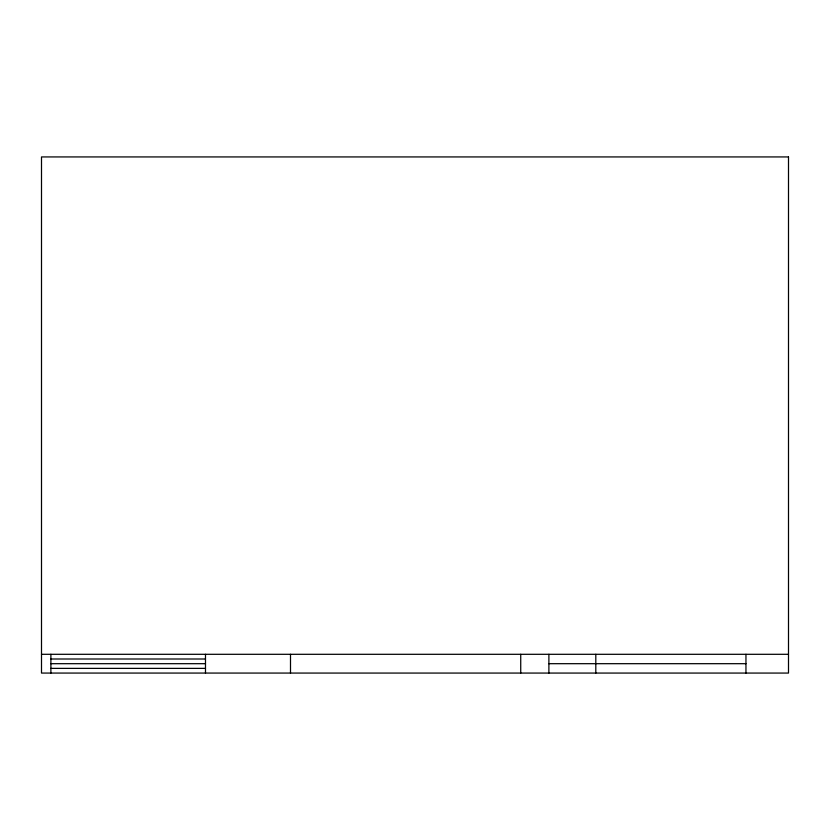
<?xml version="1.0" encoding="UTF-8"?>
<svg xmlns="http://www.w3.org/2000/svg" width="830" height="830" viewBox="0 0 830 830"><rect width="100%" height="100%" fill="white"/><g stroke="black" fill="none" stroke-linecap="round" stroke-linejoin="round"><path stroke-width="1.25" d="M41.5 654.299L788.5 654.299M50.889 658.999L205.487 658.999M50.889 663.689L205.487 663.689M548.889 663.689L745.952 663.689M50.889 668.378L205.487 668.378M745.952 654.299L745.952 673.068M595.805 654.299L595.805 673.068M548.889 654.299L548.889 673.068M520.732 654.299L520.732 673.068M290.5 654.299L290.5 673.068M205.487 654.299L205.487 673.068M50.889 654.299L50.889 673.068M788.5 156.932L41.5 156.932L41.5 673.068L788.5 673.068L788.5 156.932"/></g></svg>
